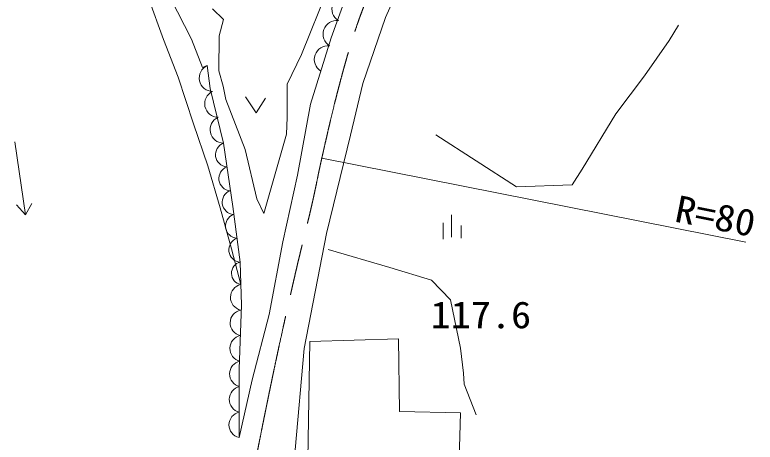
# Model space of a CAD drawing. Units: millimetres, scale not verified. Extents: x 40000 to 680000, y 20000 to 380000.
# Drawn here: x 188036 to 238545, y 259452 to 288602 of the extents above; entities that cross this region are included whole.
import ezdxf
from ezdxf.enums import TextEntityAlignment as Align

# ---------------------------------------------------------------- set-up
doc = ezdxf.new("R2010")
doc.units = ezdxf.units.MM
doc.header["$LTSCALE"] = 1000
doc.linetypes.add('CHAIN', pattern=[18.5, 12, -1.5, 3.5, -1.5])
doc.layers.add('M-BMK', color=2, linetype='CHAIN', lineweight=13)
doc.layers.add('M-WORK', color=1, linetype='Continuous', lineweight=13)
doc.styles.add('ＭＳ ゴシック', font='')
doc.styles.get('ＭＳ ゴシック').set_extended_font_data('MS Gothic')

msp = doc.modelspace()

# ---------------------------------------------------------------- linework, layer by layer
at = {"layer": 'M-BMK'}
msp.add_open_spline([(204100, 256292), (204665, 259260), (204818, 260025), (205307, 262412), (206002, 265802), (206426, 267695), (207200, 271068), (207630, 272942), (207923, 273979), (208347, 275854), (208608, 277010), (208718, 277665), (208979, 278821), (209538, 281298), (209855, 282687), (210532, 285134), (211010, 286860), (211327, 287816), (211963, 289490), (212729, 291502), (213249, 292595), (214179, 294537), (215298, 296872), (215936, 298178), (217211, 300432), (218551, 302801), (219390, 304079), (220898, 306345), (221996, 307996), (222619, 308917), (223799, 310510), (224378, 311292), (224674, 311755), (225321, 312482), (225805, 313024), (226103, 313304), (226629, 313805), (227207, 314355), (227525, 314673), (228154, 315165), (228860, 315717), (229278, 316003), (230051, 316457), (230742, 316862), (231151, 317054), (231888, 317370), (232567, 317662), (232963, 317787), (233662, 318027), (234337, 318259), (234710, 318417), (235407, 318571), (236505, 318813), (237138, 318879), (238259, 318971), (239617, 319082), (240384, 319056), (241747, 319049), (242549, 319045), (242998, 318989), (243799, 318940), (245776, 318820), (246881, 318715), (248857, 318571), (250380, 318459), (251233, 318400), (252756, 318283), (254347, 318161), (255238, 318085), (256829, 317955), (258383, 317828), (258869, 317788), (260807, 317627)], degree=3, knots=[0, 0, 0, 0, 1, 1, 1, 2, 2, 2, 3, 3, 3, 4, 4, 4, 5, 5, 5, 6, 6, 6, 7, 7, 7, 8, 8, 8, 9, 9, 9, 10, 10, 10, 11, 11, 11, 12, 12, 12, 13, 13, 13, 14, 14, 14, 15, 15, 15, 16, 16, 16, 17, 17, 17, 18, 18, 18, 19, 19, 19, 20, 20, 20, 21, 21, 21, 22, 22, 22, 23, 23, 23, 24, 24, 24, 24], dxfattribs=at)
at = {"layer": 'M-WORK'}
for p, q in [((213324, 288410), (215238, 292765)), ((209613, 287021), (211123, 291247)), ((198293, 290448), (200091, 286942)), ((197090, 289912), (198187, 286927)), ((211788, 283928), (213324, 288410)), ((198187, 286927), (199176, 284356)), ((200091, 286942), (200846, 284999)), ((208210, 282508), (209613, 287021)), ((201159, 285134), (200846, 284999)), ((201374, 283570), (201159, 285134)), ((199176, 284356), (200237, 281155)), ((210932, 280404), (211788, 283928)), ((202273, 279848), (201374, 283570)), ((203763, 283014), (204495, 281909)), ((204495, 281909), (205137, 282924)), ((207311, 277670), (208210, 282508)), ((200237, 281155), (201208, 278295)), ((209296, 273682), (210932, 280404)), ((188036, 279938), (188766, 274953)), ((202921, 275532), (202273, 279848)), ((208979, 278821), (237907, 273087)), ((201208, 278295), (202035, 275436)), ((206322, 273121), (207311, 277670)), ((188766, 274953), (188162, 275633)), ((188766, 274953), (189194, 275734)), ((202035, 275436), (202826, 272631)), ((203406, 271737), (202921, 275532)), ((217828, 273430), (217828, 274949)), ((217250, 273310), (217250, 274404)), ((218480, 273366), (218480, 274228)), ((207786, 265852), (209296, 273682)), ((205387, 268157), (206322, 273121)), ((202826, 272631), (203453, 270205)), ((203496, 268806), (203406, 271737)), ((203352, 264454), (203496, 268806)), ((204218, 263716), (205387, 268157)), ((207890, 249000), (208164, 266326)), ((208164, 266326), (214206, 266506)), ((214206, 266506), (214278, 261543)), ((207156, 258929), (207786, 265852)), ((203334, 259761), (203352, 264454)), ((203334, 259761), (204218, 263716)), ((214278, 261543), (218450, 261453)), ((218450, 261453), (218104, 250569))]:
    msp.add_line(p, q, dxfattribs=at)
for points in [[(201525, 289009), (202280, 288278), (201978, 287171), (201947, 284779), (202253, 283736), (202432, 282837), (203745, 279420), (204554, 276057), (205022, 275050), (206568, 280458), (206617, 281593), (206617, 283863), (207604, 285886), (209380, 290377)], [(233315, 287886), (232685, 286861), (230995, 284433), (229035, 281843), (226751, 278085), (226068, 277006), (222255, 276880), (216751, 280425)], [(209417, 272596), (213621, 271362), (216466, 270506), (217763, 269172), (218430, 265874), (218657, 264162), (218682, 263407), (219513, 261317)]]:
    msp.add_lwpolyline(points, dxfattribs=at)
for centre, radius, start, end in [((210602, 289012), 936, 83.5526, 238.1918), ((210004, 287286), 936, 83.5526, 238.1918), ((209405, 285560), 936, 83.5526, 238.1918), ((201543, 284295), 923, 114.5887, 269.2279), ((201914, 282533), 923, 114.5887, 269.2279), ((202286, 280770), 923, 114.5887, 269.2279), ((202569, 279062), 839, 110.6325, 265.2718), ((202796, 277440), 839, 110.6325, 265.2718), ((203022, 275818), 839, 110.6325, 265.2718), ((203249, 274196), 839, 110.6325, 265.2718), ((203476, 272574), 839, 110.6325, 265.2718), ((203602, 270977), 786, 104.4374, 259.0766), ((203639, 269333), 892, 102.028, 256.6673), ((203619, 267592), 892, 102.028, 256.6673), ((203600, 265851), 892, 102.028, 256.6673), ((203580, 264111), 892, 102.028, 256.6673), ((203560, 262370), 892, 102.028, 256.6673), ((203540, 260629), 892, 102.028, 256.6673)]:
    msp.add_arc(centre, radius, start, end, dxfattribs=at)

# ---------------------------------------------------------------- texts
at = {"layer": 'M-WORK', "style": 'ＭＳ ゴシック', "width": 1.1}
msp.add_text('R=80', height=1833, rotation=348.789, dxfattribs=at).set_placement((235551, 273441), align=Align.BOTTOM_CENTER)
msp.add_text('117.6', height=1833, dxfattribs=at).set_placement((216402, 266672), align=Align.BOTTOM_LEFT)

doc.saveas('drawing.dxf')
